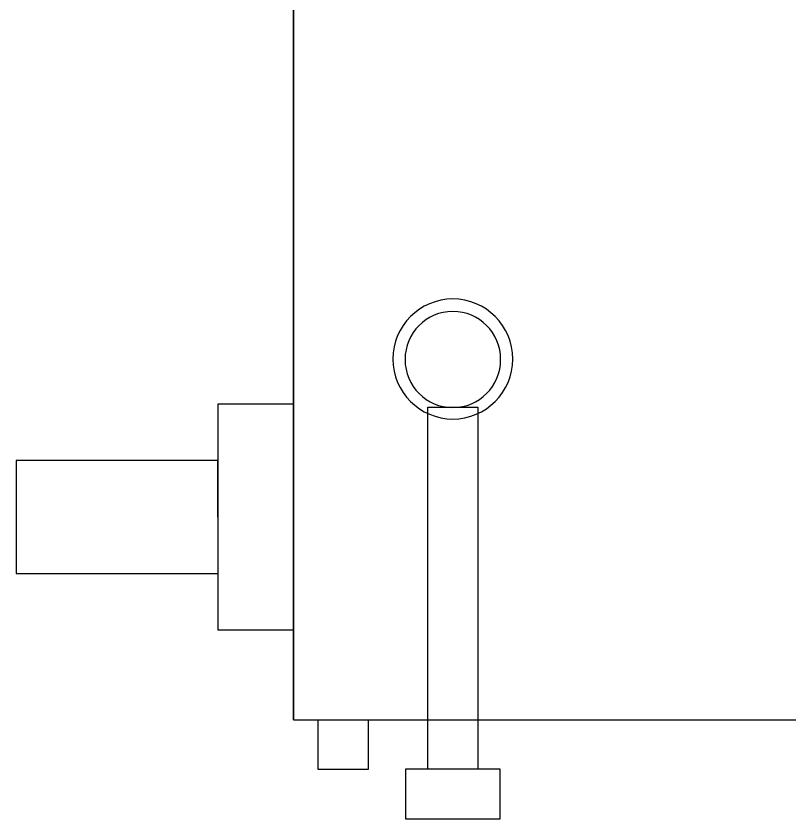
# Model space of a CAD drawing. Header units: inches. Extents: x 23291 to 181956, y 9161 to 51408.
# Drawn here: x 102845.5 to 103186.6, y 19222.8 to 19576.8 of the extents above; entities that cross this region are included whole.
import ezdxf

# ---------------------------------------------------------------- set-up
doc = ezdxf.new("R2010")
doc.units = ezdxf.units.IN
doc.header["$MEASUREMENT"] = 0
doc.layers.add('PDF9_Geometry', color=7, linetype='Continuous')

# ---------------------------------------------------------------- blocks, each defined once
blk = doc.blocks.new('2')
at = {"layer": 'PDF9_Geometry', "lineweight": 25}
for p, q in [((27.9519, 32.37727), (27.9519, 32.05166)), ((27.9519, 32.05166), (27.9519, 32.37727)), ((27.9519, 32.37727), (27.9519, 32.05166)), ((27.9519, 32.17823), (27.92156, 32.17823)), ((27.92156, 32.17823), (27.92156, 32.08779)), ((28.0057, 32.03189), (28.0057, 32.17703)), ((28.0057, 32.17703), (28.01567, 32.17703)), ((28.01567, 32.17703), (28.02585, 32.17703)), ((28.02585, 32.17703), (28.02585, 32.03189)), ((27.92156, 32.15567), (27.84074, 32.15567)), ((27.84074, 32.15567), (27.84074, 32.11035)), ((27.92156, 32.13291), (27.92156, 32.15567)), ((27.84074, 32.11035), (27.92156, 32.11035)), ((27.92156, 32.08779), (27.9519, 32.08779)), ((27.9519, 32.08779), (27.9519, 32.05166)), ((27.9519, 32.05166), (28.4189, 32.05166)), ((27.9519, 32.05166), (28.03294, 32.05166)), ((27.9519, 32.05166), (27.97183, 32.05166)), ((27.96186, 32.03169), (27.96186, 32.05166)), ((27.97183, 32.05166), (27.98179, 32.05166)), ((27.98179, 32.05166), (27.98179, 32.03169)), ((27.98179, 32.03169), (27.96186, 32.03169)), ((28.01567, 32.03189), (27.99685, 32.03189)), ((27.99685, 32.03189), (27.99685, 32.01193)), ((28.01567, 32.03189), (28.0057, 32.03189)), ((28.03471, 32.03189), (28.01567, 32.03189)), ((28.02585, 32.03189), (28.01567, 32.03189)), ((28.03471, 32.01193), (28.03471, 32.03189)), ((27.99685, 32.01193), (28.01567, 32.01193)), ((28.01567, 32.01193), (28.03471, 32.01193))]:
    blk.add_line(p, q, dxfattribs=at)
for points in [[(28.01578, 32.22036), (28.00251, 32.22036), (27.99175, 32.20958), (27.99175, 32.1963)], [(28.0398, 32.1963), (28.0398, 32.20958), (28.02905, 32.22036), (28.01578, 32.22036)], [(28.01578, 32.21536), (28.0052, 32.21536), (27.99663, 32.20674), (27.99663, 32.1961)], [(28.03493, 32.1961), (28.03493, 32.20674), (28.02636, 32.21536), (28.01578, 32.21536)], [(27.99175, 32.1963), (27.99175, 32.18301), (28.00251, 32.17224), (28.01578, 32.17224)], [(27.99663, 32.1961), (27.99663, 32.18546), (28.0052, 32.17683), (28.01578, 32.17683)], [(28.01578, 32.17224), (28.02905, 32.17224), (28.0398, 32.18301), (28.0398, 32.1963)], [(28.01578, 32.17683), (28.02636, 32.17683), (28.03493, 32.18546), (28.03493, 32.1961)]]:
    blk.add_open_spline(points, degree=3, dxfattribs=at)

msp = doc.modelspace()

# ---------------------------------------------------------------- block references
at = {"xscale": 1100, "yscale": 1100, "zscale": 1100}
msp.add_blockref('2', (72220.7, -15990.34), dxfattribs=at)

doc.saveas('drawing.dxf')
